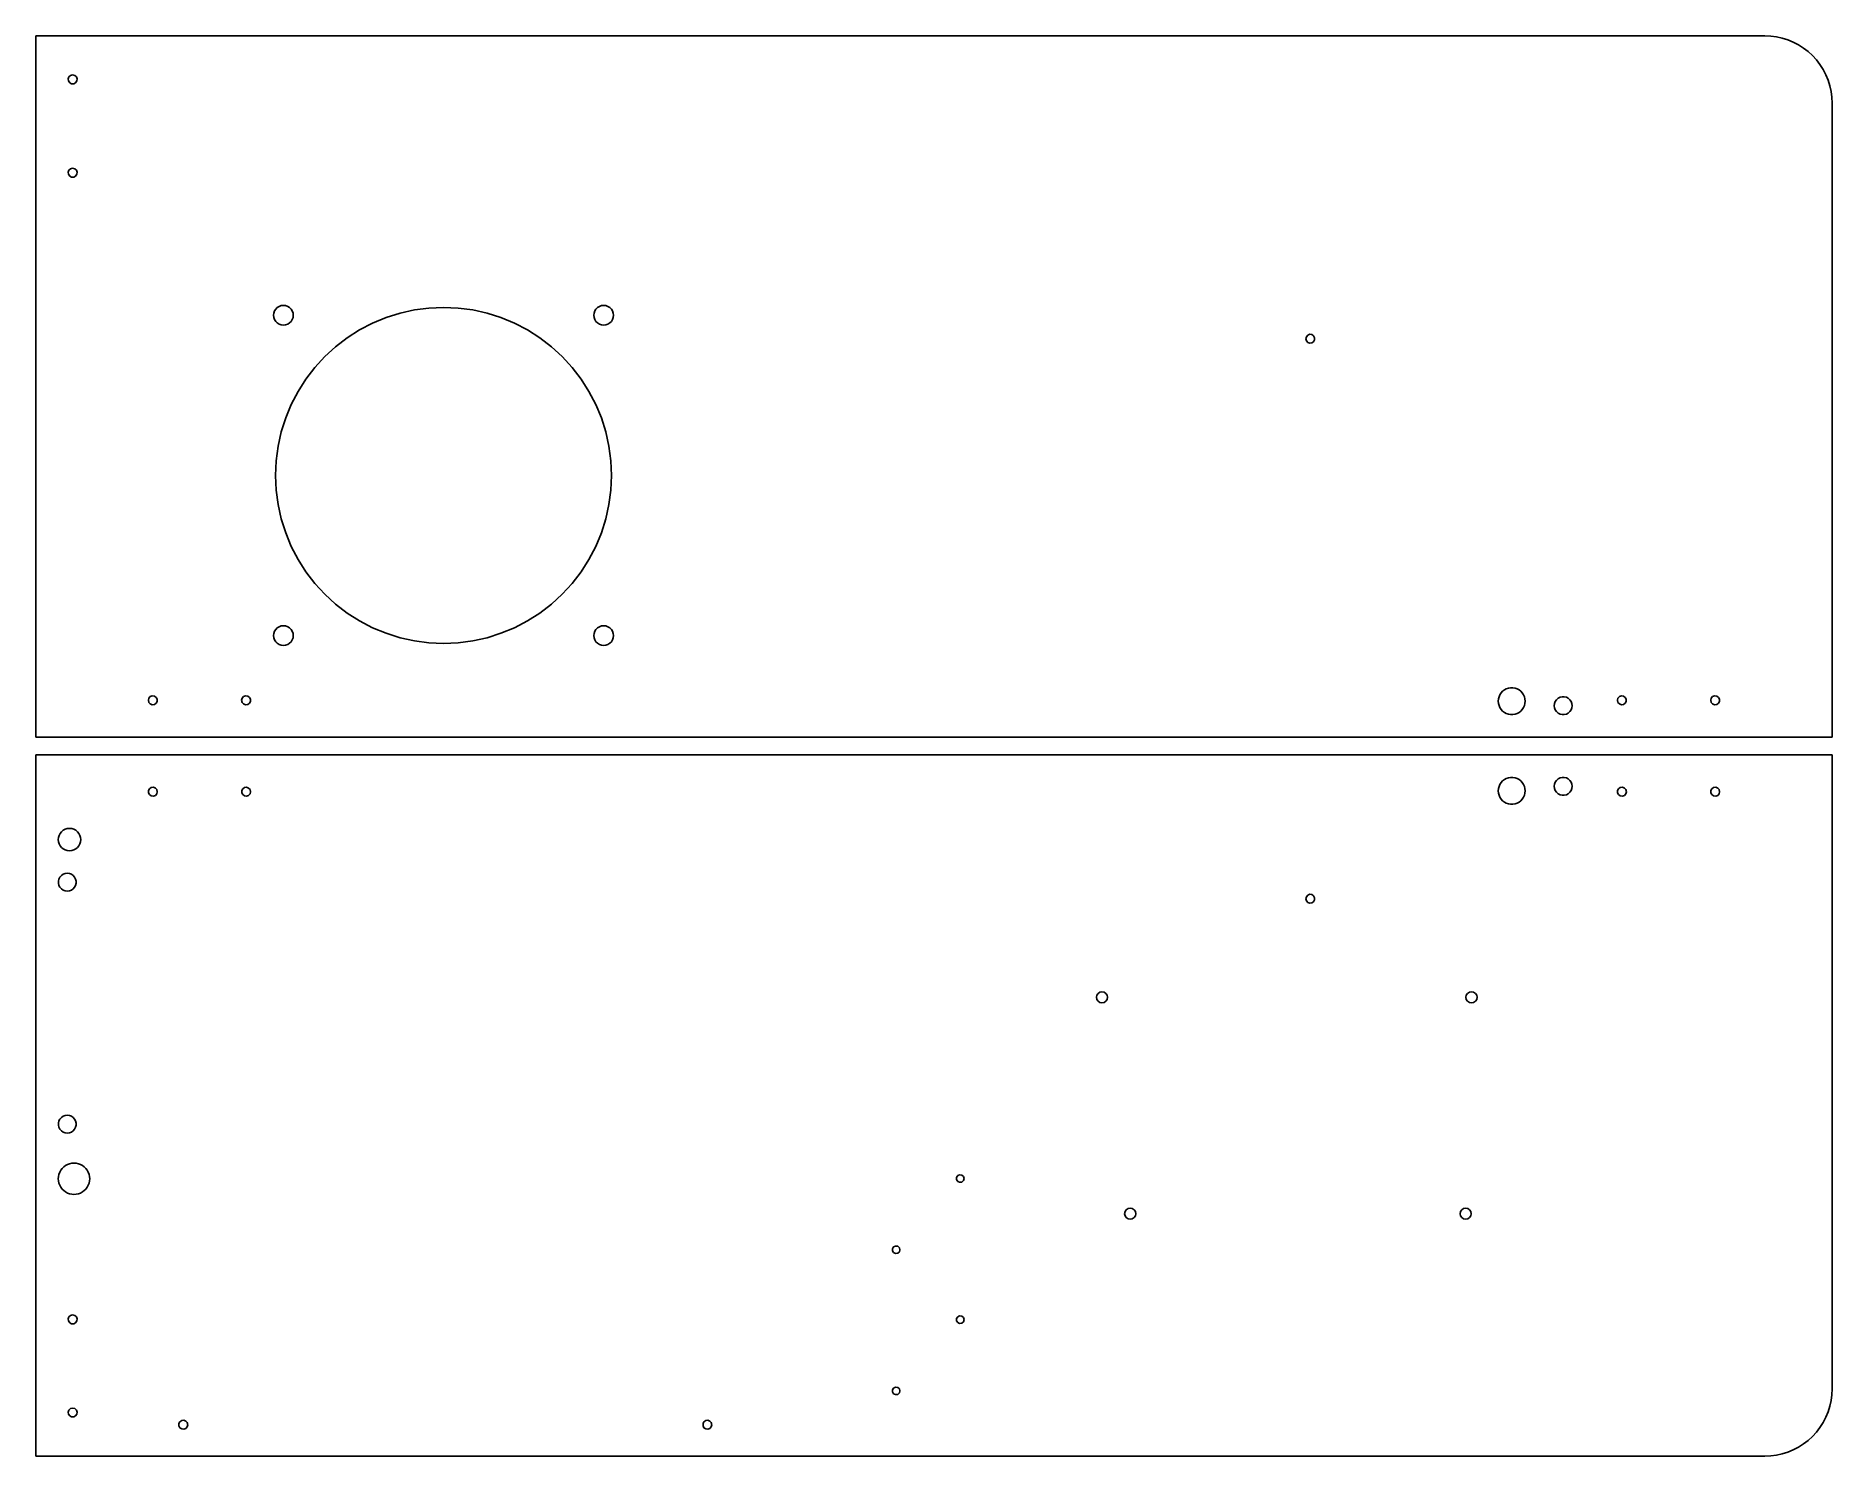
# Model space of a CAD drawing. Header units: metres. Extents: x 0 to 401, y -160 to 156.
import ezdxf

# ---------------------------------------------------------------- set-up
doc = ezdxf.new("R2010")
doc.units = ezdxf.units.M

msp = doc.modelspace()

# ---------------------------------------------------------------- linework, layer by layer
for p, q in [((386, 156.5), (0, 156.5)), ((0, 156.5), (0, 0)), ((387.307, 156.443), (386, 156.5)), ((388.605, 156.272), (387.307, 156.443)), ((389.882, 155.989), (388.605, 156.272)), ((391.13, 155.595), (389.882, 155.989)), ((392.339, 155.095), (391.13, 155.595)), ((393.5, 154.49), (392.339, 155.095)), ((394.604, 153.787), (393.5, 154.49)), ((395.642, 152.991), (394.604, 153.787)), ((396.607, 152.107), (395.642, 152.991)), ((397.491, 151.142), (396.607, 152.107)), ((398.287, 150.104), (397.491, 151.142)), ((398.99, 149), (398.287, 150.104)), ((399.595, 147.839), (398.99, 149)), ((7.20728, 146.921), (7.37701, 147.368)), ((7.26497, 146.445), (7.20728, 146.921)), ((7.53687, 146.051), (7.26497, 146.445)), ((7.37701, 147.368), (7.73528, 147.685)), ((7.96068, 145.829), (7.53687, 146.051)), ((7.73528, 147.685), (8.2, 147.8)), ((8.4393, 145.829), (7.96068, 145.829)), ((8.2, 147.8), (8.66472, 147.685)), ((8.86311, 146.051), (8.4393, 145.829)), ((8.66472, 147.685), (9.02298, 147.368)), ((9.13501, 146.445), (8.86311, 146.051)), ((9.02298, 147.368), (9.1927, 146.921)), ((9.1927, 146.921), (9.13501, 146.445)), ((400.095, 146.63), (399.595, 147.839)), ((400.489, 145.382), (400.095, 146.63)), ((400.772, 144.105), (400.489, 145.382)), ((400.943, 142.807), (400.772, 144.105)), ((401, 141.5), (400.943, 142.807)), ((401, 0), (401, 141.5)), ((7.20728, 126.101), (7.37701, 126.548)), ((7.26497, 125.625), (7.20728, 126.101)), ((7.53687, 125.231), (7.26497, 125.625)), ((7.37701, 126.548), (7.73528, 126.865)), ((7.96068, 125.009), (7.53687, 125.231)), ((7.73528, 126.865), (8.2, 126.98)), ((8.4393, 125.009), (7.96068, 125.009)), ((8.2, 126.98), (8.66472, 126.865)), ((8.86311, 125.231), (8.4393, 125.009)), ((8.66472, 126.865), (9.02298, 126.548)), ((9.13501, 125.625), (8.86311, 125.231)), ((9.02298, 126.548), (9.1927, 126.101)), ((9.1927, 126.101), (9.13501, 125.625)), ((54.2954, 96.1321), (54.7605, 96.2948)), ((54.7605, 96.2948), (55.25, 96.35)), ((55.25, 96.35), (55.7395, 96.2948)), ((55.7395, 96.2948), (56.2045, 96.1321)), ((125.795, 96.1321), (126.26, 96.2948)), ((126.26, 96.2948), (126.75, 96.35)), ((126.75, 96.35), (127.24, 96.2948)), ((127.24, 96.2948), (127.705, 96.1321)), ((53.05, 94.15), (53.1051, 94.6395)), ((53.1051, 93.6604), (53.05, 94.15)), ((53.1051, 94.6395), (53.2679, 95.1045)), ((53.2679, 93.1954), (53.1051, 93.6604)), ((53.2679, 95.1045), (53.53, 95.5217)), ((53.53, 92.7783), (53.2679, 93.1954)), ((53.53, 95.5217), (53.8783, 95.87)), ((53.8783, 92.43), (53.53, 92.7783)), ((53.8783, 95.87), (54.2954, 96.1321)), ((54.2954, 92.1679), (53.8783, 92.43)), ((56.2045, 96.1321), (56.6217, 95.87)), ((56.6217, 92.43), (56.2045, 92.1679)), ((56.6217, 95.87), (56.97, 95.5217)), ((56.97, 92.7783), (56.6217, 92.43)), ((56.97, 95.5217), (57.2321, 95.1045)), ((57.2321, 93.1954), (56.97, 92.7783)), ((57.2321, 95.1045), (57.3948, 94.6395)), ((57.3948, 93.6604), (57.2321, 93.1954)), ((57.3948, 94.6395), (57.45, 94.15)), ((57.45, 94.15), (57.3948, 93.6604)), ((72.25, 90.8759), (75.1518, 92.3865)), ((75.1518, 92.3865), (78.1742, 93.6385)), ((78.1742, 93.6385), (81.2943, 94.6222)), ((81.2943, 94.6222), (84.4882, 95.3303)), ((84.4882, 95.3303), (87.7317, 95.7573)), ((87.7317, 95.7573), (91, 95.9)), ((91, 95.9), (94.2683, 95.7573)), ((94.2683, 95.7573), (97.5118, 95.3303)), ((97.5118, 95.3303), (100.706, 94.6222)), ((100.706, 94.6222), (103.826, 93.6385)), ((103.826, 93.6385), (106.848, 92.3865)), ((106.848, 92.3865), (109.75, 90.8759)), ((124.55, 94.15), (124.605, 94.6395)), ((124.605, 93.6604), (124.55, 94.15)), ((124.605, 94.6395), (124.768, 95.1045)), ((124.768, 93.1954), (124.605, 93.6604)), ((124.768, 95.1045), (125.03, 95.5217)), ((125.03, 92.7783), (124.768, 93.1954)), ((125.03, 95.5217), (125.378, 95.87)), ((125.378, 92.43), (125.03, 92.7783)), ((125.378, 95.87), (125.795, 96.1321)), ((125.795, 92.1679), (125.378, 92.43)), ((127.705, 96.1321), (128.122, 95.87)), ((128.122, 92.43), (127.705, 92.1679)), ((128.122, 95.87), (128.47, 95.5217)), ((128.47, 92.7783), (128.122, 92.43)), ((128.47, 95.5217), (128.732, 95.1045)), ((128.732, 93.1954), (128.47, 92.7783)), ((128.732, 95.1045), (128.895, 94.6395)), ((128.895, 93.6604), (128.732, 93.1954)), ((128.895, 94.6395), (128.95, 94.15)), ((128.95, 94.15), (128.895, 93.6604)), ((54.7605, 92.0052), (54.2954, 92.1679)), ((55.25, 91.95), (54.7605, 92.0052)), ((55.7395, 92.0052), (55.25, 91.95)), ((56.2045, 92.1679), (55.7395, 92.0052)), ((66.8955, 87.1267), (69.4909, 89.1182)), ((69.4909, 89.1182), (72.25, 90.8759)), ((109.75, 90.8759), (112.509, 89.1182)), ((112.509, 89.1182), (115.105, 87.1267)), ((126.26, 92.0052), (125.795, 92.1679)), ((126.75, 91.95), (126.26, 92.0052)), ((127.24, 92.0052), (126.75, 91.95)), ((127.705, 92.1679), (127.24, 92.0052)), ((283.512, 88.9), (283.626, 89.3647)), ((283.626, 88.4353), (283.512, 88.9)), ((283.626, 89.3647), (283.944, 89.723)), ((283.944, 88.077), (283.626, 88.4353)), ((283.944, 89.723), (284.391, 89.8927)), ((284.391, 89.8927), (284.866, 89.835)), ((284.866, 89.835), (285.26, 89.5631)), ((285.26, 88.2369), (284.866, 87.965)), ((285.26, 89.5631), (285.483, 89.1393)), ((285.483, 88.6607), (285.26, 88.2369)), ((285.483, 89.1393), (285.483, 88.6607)), ((62.2733, 82.5045), (64.4835, 84.9165)), ((64.4835, 84.9165), (66.8955, 87.1267)), ((115.105, 87.1267), (117.516, 84.9165)), ((117.516, 84.9165), (119.727, 82.5045)), ((284.391, 87.9073), (283.944, 88.077)), ((284.866, 87.965), (284.391, 87.9073)), ((60.2818, 79.9091), (62.2733, 82.5045)), ((119.727, 82.5045), (121.718, 79.9091)), ((57.0134, 74.2482), (58.524, 77.15)), ((58.524, 77.15), (60.2818, 79.9091)), ((121.718, 79.9091), (123.476, 77.15)), ((123.476, 77.15), (124.987, 74.2482)), ((55.7615, 71.2258), (57.0134, 74.2482)), ((124.987, 74.2482), (126.238, 71.2258)), ((54.7778, 68.1057), (55.7615, 71.2258)), ((126.238, 71.2258), (127.222, 68.1057)), ((53.6427, 61.6683), (54.0697, 64.9118)), ((54.0697, 64.9118), (54.7778, 68.1057)), ((127.222, 68.1057), (127.93, 64.9118)), ((127.93, 64.9118), (128.357, 61.6683)), ((53.5, 58.4), (53.6427, 61.6683)), ((128.357, 61.6683), (128.5, 58.4)), ((53.6427, 55.1317), (53.5, 58.4)), ((128.5, 58.4), (128.357, 55.1317)), ((54.0697, 51.8882), (53.6427, 55.1317)), ((128.357, 55.1317), (127.93, 51.8882)), ((54.7778, 48.6943), (54.0697, 51.8882)), ((55.7615, 45.5742), (54.7778, 48.6943)), ((127.222, 48.6943), (126.238, 45.5742)), ((127.93, 51.8882), (127.222, 48.6943)), ((57.0134, 42.5518), (55.7615, 45.5742)), ((126.238, 45.5742), (124.987, 42.5518)), ((58.524, 39.65), (57.0134, 42.5518)), ((124.987, 42.5518), (123.476, 39.65)), ((60.2818, 36.8909), (58.524, 39.65)), ((62.2733, 34.2955), (60.2818, 36.8909)), ((121.718, 36.8909), (119.727, 34.2955)), ((123.476, 39.65), (121.718, 36.8909)), ((64.4835, 31.8835), (62.2733, 34.2955)), ((119.727, 34.2955), (117.516, 31.8835)), ((66.8955, 29.6733), (64.4835, 31.8835)), ((69.4909, 27.6818), (66.8955, 29.6733)), ((115.105, 29.6733), (112.509, 27.6818)), ((117.516, 31.8835), (115.105, 29.6733)), ((53.53, 24.0217), (53.8783, 24.37)), ((53.8783, 24.37), (54.2954, 24.6321)), ((54.2954, 24.6321), (54.7605, 24.7948)), ((54.7605, 24.7948), (55.25, 24.85)), ((55.25, 24.85), (55.7395, 24.7948)), ((55.7395, 24.7948), (56.2045, 24.6321)), ((56.2045, 24.6321), (56.6217, 24.37)), ((56.6217, 24.37), (56.97, 24.0217)), ((72.25, 25.924), (69.4909, 27.6818)), ((75.1518, 24.4135), (72.25, 25.924)), ((78.1742, 23.1615), (75.1518, 24.4135)), ((106.848, 24.4135), (103.826, 23.1615)), ((109.75, 25.924), (106.848, 24.4135)), ((112.509, 27.6818), (109.75, 25.924)), ((125.03, 24.0217), (125.378, 24.37)), ((125.378, 24.37), (125.795, 24.6321)), ((125.795, 24.6321), (126.26, 24.7948)), ((126.26, 24.7948), (126.75, 24.85)), ((126.75, 24.85), (127.24, 24.7948)), ((127.24, 24.7948), (127.705, 24.6321)), ((127.705, 24.6321), (128.122, 24.37)), ((128.122, 24.37), (128.47, 24.0217)), ((53.05, 22.65), (53.1051, 23.1395)), ((53.1051, 22.1604), (53.05, 22.65)), ((53.1051, 23.1395), (53.2679, 23.6045)), ((53.2679, 21.6954), (53.1051, 22.1604)), ((53.2679, 23.6045), (53.53, 24.0217)), ((53.53, 21.2783), (53.2679, 21.6954)), ((53.8783, 20.93), (53.53, 21.2783)), ((54.2954, 20.6679), (53.8783, 20.93)), ((54.7605, 20.5052), (54.2954, 20.6679)), ((55.25, 20.45), (54.7605, 20.5052)), ((55.7395, 20.5052), (55.25, 20.45)), ((56.2045, 20.6679), (55.7395, 20.5052)), ((56.6217, 20.93), (56.2045, 20.6679)), ((56.97, 21.2783), (56.6217, 20.93)), ((56.97, 24.0217), (57.2321, 23.6045)), ((57.2321, 21.6954), (56.97, 21.2783)), ((57.2321, 23.6045), (57.3948, 23.1395)), ((57.3948, 22.1604), (57.2321, 21.6954)), ((57.3948, 23.1395), (57.45, 22.65)), ((57.45, 22.65), (57.3948, 22.1604)), ((81.2943, 22.1778), (78.1742, 23.1615)), ((84.4882, 21.4697), (81.2943, 22.1778)), ((87.7317, 21.0427), (84.4882, 21.4697)), ((91, 20.9), (87.7317, 21.0427)), ((94.2683, 21.0427), (91, 20.9)), ((97.5118, 21.4697), (94.2683, 21.0427)), ((100.706, 22.1778), (97.5118, 21.4697)), ((103.826, 23.1615), (100.706, 22.1778)), ((124.55, 22.65), (124.605, 23.1395)), ((124.605, 22.1604), (124.55, 22.65)), ((124.605, 23.1395), (124.768, 23.6045)), ((124.768, 21.6954), (124.605, 22.1604)), ((124.768, 23.6045), (125.03, 24.0217)), ((125.03, 21.2783), (124.768, 21.6954)), ((125.378, 20.93), (125.03, 21.2783)), ((125.795, 20.6679), (125.378, 20.93)), ((126.26, 20.5052), (125.795, 20.6679)), ((126.75, 20.45), (126.26, 20.5052)), ((127.24, 20.5052), (126.75, 20.45)), ((127.705, 20.6679), (127.24, 20.5052)), ((128.122, 20.93), (127.705, 20.6679)), ((128.47, 21.2783), (128.122, 20.93)), ((128.47, 24.0217), (128.732, 23.6045)), ((128.732, 21.6954), (128.47, 21.2783)), ((128.732, 23.6045), (128.895, 23.1395)), ((128.895, 22.1604), (128.732, 21.6954)), ((128.895, 23.1395), (128.95, 22.65)), ((128.95, 22.65), (128.895, 22.1604)), ((25.1, 8.2), (25.2145, 8.66472)), ((25.2145, 7.73528), (25.1, 8.2)), ((25.2145, 8.66472), (25.5319, 9.02298)), ((25.5319, 9.02298), (25.9795, 9.1927)), ((25.9795, 9.1927), (26.4546, 9.13501)), ((26.4546, 9.13501), (26.8485, 8.86311)), ((26.8485, 8.86311), (27.0709, 8.4393)), ((27.0709, 8.4393), (27.0709, 7.96068)), ((45.92, 8.2), (46.0345, 8.66472)), ((46.0345, 7.73528), (45.92, 8.2)), ((46.0345, 8.66472), (46.3519, 9.02298)), ((46.3519, 9.02298), (46.7995, 9.1927)), ((46.7995, 9.1927), (47.2746, 9.13501)), ((47.2746, 9.13501), (47.6685, 8.86311)), ((47.6685, 8.86311), (47.8909, 8.4393)), ((47.8909, 8.4393), (47.8909, 7.96068)), ((326.48, 8), (326.521, 8.49377)), ((326.521, 8.49377), (326.643, 8.97409)), ((326.643, 8.97409), (326.842, 9.42784)), ((326.842, 9.42784), (327.113, 9.84264)), ((327.113, 9.84264), (327.448, 10.2072)), ((327.448, 10.2072), (327.839, 10.5115)), ((327.839, 10.5115), (328.275, 10.7473)), ((328.275, 10.7473), (328.744, 10.9082)), ((328.744, 10.9082), (329.232, 10.9897)), ((329.232, 10.9897), (329.728, 10.9897)), ((329.728, 10.9897), (330.216, 10.9082)), ((330.216, 10.9082), (330.685, 10.7473)), ((330.685, 10.7473), (331.121, 10.5115)), ((331.121, 10.5115), (331.512, 10.2072)), ((331.512, 10.2072), (331.847, 9.84264)), ((331.847, 9.84264), (332.118, 9.42784)), ((332.118, 9.42784), (332.317, 8.97409)), ((332.317, 8.97409), (332.439, 8.49377)), ((332.439, 8.49377), (332.48, 8)), ((339.209, 7.92944), (339.483, 8.32623)), ((339.483, 8.32623), (339.844, 8.64597)), ((339.844, 8.64597), (340.271, 8.87003)), ((340.271, 8.87003), (340.739, 8.98541)), ((340.739, 8.98541), (341.221, 8.98541)), ((341.221, 8.98541), (341.689, 8.87003)), ((341.689, 8.87003), (342.116, 8.64597)), ((342.116, 8.64597), (342.477, 8.32623)), ((342.477, 8.32623), (342.751, 7.92944)), ((353.08, 8.2), (353.195, 8.66472)), ((353.195, 7.73528), (353.08, 8.2)), ((353.195, 8.66472), (353.512, 9.02298)), ((353.512, 9.02298), (353.959, 9.1927)), ((353.959, 9.1927), (354.435, 9.13501)), ((354.435, 9.13501), (354.829, 8.86311)), ((354.829, 8.86311), (355.051, 8.4393)), ((355.051, 8.4393), (355.051, 7.96068)), ((373.9, 8.2), (374.015, 8.66472)), ((374.015, 7.73528), (373.9, 8.2)), ((374.015, 8.66472), (374.332, 9.02298)), ((374.332, 9.02298), (374.779, 9.1927)), ((374.779, 9.1927), (375.255, 9.13501)), ((375.255, 9.13501), (375.648, 8.86311)), ((375.648, 8.86311), (375.871, 8.4393)), ((375.871, 8.4393), (375.871, 7.96068)), ((25.5319, 7.37701), (25.2145, 7.73528)), ((25.9795, 7.20729), (25.5319, 7.37701)), ((26.4546, 7.26497), (25.9795, 7.20729)), ((26.8485, 7.53687), (26.4546, 7.26497)), ((27.0709, 7.96068), (26.8485, 7.53687)), ((46.3519, 7.37701), (46.0345, 7.73528)), ((46.7995, 7.20728), (46.3519, 7.37701)), ((47.2746, 7.26497), (46.7995, 7.20728)), ((47.6685, 7.53687), (47.2746, 7.26497)), ((47.8909, 7.96068), (47.6685, 7.53687)), ((326.521, 7.50621), (326.48, 8)), ((326.643, 7.02589), (326.521, 7.50621)), ((326.842, 6.57214), (326.643, 7.02589)), ((327.113, 6.15735), (326.842, 6.57214)), ((327.448, 5.79282), (327.113, 6.15735)), ((327.839, 5.48849), (327.448, 5.79282)), ((328.275, 5.25267), (327.839, 5.48849)), ((328.744, 5.0918), (328.275, 5.25267)), ((329.232, 5.01024), (328.744, 5.0918)), ((329.728, 5.01024), (329.232, 5.01024)), ((330.216, 5.0918), (329.728, 5.01024)), ((330.685, 5.25267), (330.216, 5.0918)), ((331.121, 5.48849), (330.685, 5.25267)), ((331.512, 5.79282), (331.121, 5.48849)), ((331.847, 6.15735), (331.512, 5.79282)), ((332.118, 6.57214), (331.847, 6.15735)), ((332.317, 7.02589), (332.118, 6.57214)), ((332.439, 7.50621), (332.317, 7.02589)), ((332.48, 8), (332.439, 7.50621)), ((338.98, 7), (339.038, 7.47862)), ((339.038, 6.52136), (338.98, 7)), ((339.038, 7.47862), (339.209, 7.92944)), ((339.209, 6.07054), (339.038, 6.52136)), ((339.483, 5.67375), (339.209, 6.07054)), ((339.844, 5.35402), (339.483, 5.67375)), ((340.271, 5.12996), (339.844, 5.35402)), ((340.739, 5.01457), (340.271, 5.12996)), ((341.221, 5.01457), (340.739, 5.01457)), ((341.689, 5.12996), (341.221, 5.01457)), ((342.116, 5.35402), (341.689, 5.12996)), ((342.477, 5.67375), (342.116, 5.35402)), ((342.751, 6.07054), (342.477, 5.67375)), ((342.751, 7.92944), (342.922, 7.47862)), ((342.922, 6.52136), (342.751, 6.07054)), ((342.922, 7.47862), (342.98, 6.99998)), ((342.98, 6.99998), (342.922, 6.52136)), ((353.512, 7.37701), (353.195, 7.73528)), ((353.959, 7.20729), (353.512, 7.37701)), ((354.435, 7.26497), (353.959, 7.20729)), ((354.829, 7.53687), (354.435, 7.26497)), ((355.051, 7.96068), (354.829, 7.53687)), ((374.332, 7.37701), (374.015, 7.73528)), ((374.779, 7.20728), (374.332, 7.37701)), ((375.255, 7.26497), (374.779, 7.20728)), ((375.648, 7.53687), (375.255, 7.26497)), ((375.871, 7.96068), (375.648, 7.53687)), ((0, 0), (401, 0)), ((401, -4), (0, -4)), ((0, -4), (0, -160.5)), ((401, -145.5), (401, -4)), ((25.129, -11.9607), (25.3515, -11.5369)), ((25.129, -12.4393), (25.129, -11.9607)), ((25.3515, -11.5369), (25.7454, -11.265)), ((25.7454, -11.265), (26.2205, -11.2073)), ((26.2205, -11.2073), (26.6681, -11.377)), ((26.6681, -11.377), (26.9854, -11.7353)), ((26.9854, -11.7353), (27.1, -12.2)), ((45.9491, -11.9607), (46.1715, -11.5369)), ((45.9491, -12.4393), (45.9491, -11.9607)), ((46.1715, -11.5369), (46.5654, -11.265)), ((46.5654, -11.265), (47.0405, -11.2073)), ((47.0405, -11.2073), (47.4881, -11.377)), ((47.4881, -11.377), (47.8055, -11.7353)), ((47.8055, -11.7353), (47.92, -12.2)), ((326.48, -12), (326.521, -11.5062)), ((326.521, -12.4938), (326.48, -12)), ((326.521, -11.5062), (326.643, -11.0259)), ((326.643, -11.0259), (326.842, -10.5721)), ((326.842, -10.5721), (327.113, -10.1573)), ((327.113, -10.1573), (327.448, -9.79282)), ((327.448, -9.79282), (327.839, -9.48849)), ((327.839, -9.48849), (328.275, -9.25267)), ((328.275, -9.25267), (328.744, -9.0918)), ((328.744, -9.0918), (329.232, -9.01024)), ((329.232, -9.01024), (329.728, -9.01024)), ((329.728, -9.01024), (330.216, -9.0918)), ((330.216, -9.0918), (330.685, -9.25267)), ((330.685, -9.25267), (331.121, -9.48849)), ((331.121, -9.48849), (331.512, -9.79282)), ((331.512, -9.79282), (331.847, -10.1573)), ((331.847, -10.1573), (332.118, -10.5721)), ((332.118, -10.5721), (332.317, -11.0259)), ((332.317, -11.0259), (332.439, -11.5062)), ((332.439, -11.5062), (332.48, -12)), ((332.48, -12), (332.439, -12.4938)), ((338.98, -11), (339.038, -10.5214)), ((339.038, -11.4786), (338.98, -11)), ((339.038, -10.5214), (339.209, -10.0705)), ((339.209, -11.9294), (339.038, -11.4786)), ((339.209, -10.0705), (339.483, -9.67375)), ((339.483, -12.3262), (339.209, -11.9294)), ((339.483, -9.67375), (339.844, -9.35402)), ((339.844, -9.35402), (340.271, -9.12996)), ((340.271, -9.12996), (340.739, -9.01457)), ((340.739, -9.01457), (341.221, -9.01457)), ((341.221, -9.01457), (341.689, -9.12996)), ((341.689, -9.12996), (342.116, -9.35402)), ((342.116, -9.35402), (342.477, -9.67375)), ((342.477, -9.67375), (342.751, -10.0705)), ((342.751, -11.9294), (342.477, -12.3262)), ((342.751, -10.0705), (342.922, -10.5214)), ((342.922, -11.4786), (342.751, -11.9294)), ((342.922, -10.5214), (342.98, -11)), ((342.98, -11), (342.922, -11.4786)), ((353.109, -11.9607), (353.331, -11.5369)), ((353.109, -12.4393), (353.109, -11.9607)), ((353.331, -11.5369), (353.725, -11.265)), ((353.725, -11.265), (354.201, -11.2073)), ((354.201, -11.2073), (354.648, -11.377)), ((354.648, -11.377), (354.965, -11.7353)), ((354.965, -11.7353), (355.08, -12.2)), ((373.929, -11.9607), (374.151, -11.5369)), ((373.929, -12.4393), (373.929, -11.9607)), ((374.151, -11.5369), (374.545, -11.265)), ((374.545, -11.265), (375.021, -11.2073)), ((375.021, -11.2073), (375.468, -11.377)), ((375.468, -11.377), (375.785, -11.7353)), ((375.785, -11.7353), (375.9, -12.2)), ((25.3515, -12.8631), (25.129, -12.4393)), ((25.7454, -13.135), (25.3515, -12.8631)), ((26.2205, -13.1927), (25.7454, -13.135)), ((26.6681, -13.023), (26.2205, -13.1927)), ((26.9854, -12.6647), (26.6681, -13.023)), ((27.1, -12.2), (26.9854, -12.6647)), ((46.1715, -12.8631), (45.9491, -12.4393)), ((46.5654, -13.135), (46.1715, -12.8631)), ((47.0405, -13.1927), (46.5654, -13.135)), ((47.4881, -13.023), (47.0405, -13.1927)), ((47.8055, -12.6647), (47.4881, -13.023)), ((47.92, -12.2), (47.8055, -12.6647)), ((326.643, -12.9741), (326.521, -12.4938)), ((326.842, -13.4278), (326.643, -12.9741)), ((327.113, -13.8426), (326.842, -13.4278)), ((327.448, -14.2072), (327.113, -13.8426)), ((327.839, -14.5115), (327.448, -14.2072)), ((328.275, -14.7473), (327.839, -14.5115)), ((328.744, -14.9082), (328.275, -14.7473)), ((329.232, -14.9897), (328.744, -14.9082)), ((329.728, -14.9897), (329.232, -14.9897)), ((330.216, -14.9082), (329.728, -14.9897)), ((330.685, -14.7473), (330.216, -14.9082)), ((331.121, -14.5115), (330.685, -14.7473)), ((331.512, -14.2072), (331.121, -14.5115)), ((331.847, -13.8426), (331.512, -14.2072)), ((332.118, -13.4278), (331.847, -13.8426)), ((332.317, -12.9741), (332.118, -13.4278)), ((332.439, -12.4938), (332.317, -12.9741)), ((339.844, -12.646), (339.483, -12.3262)), ((340.271, -12.87), (339.844, -12.646)), ((340.739, -12.9854), (340.271, -12.87)), ((341.221, -12.9854), (340.739, -12.9854)), ((341.689, -12.87), (341.221, -12.9854)), ((342.116, -12.646), (341.689, -12.87)), ((342.477, -12.3262), (342.116, -12.646)), ((353.331, -12.8631), (353.109, -12.4393)), ((353.725, -13.135), (353.331, -12.8631)), ((354.201, -13.1927), (353.725, -13.135)), ((354.648, -13.023), (354.201, -13.1927)), ((354.965, -12.6647), (354.648, -13.023)), ((355.08, -12.2), (354.965, -12.6647)), ((374.151, -12.8631), (373.929, -12.4393)), ((374.545, -13.135), (374.151, -12.8631)), ((375.021, -13.1927), (374.545, -13.135)), ((375.468, -13.023), (375.021, -13.1927)), ((375.785, -12.6647), (375.468, -13.023)), ((375.9, -12.2), (375.785, -12.6647)), ((4.99998, -22.9), (5.04803, -22.4123)), ((5.04803, -23.3877), (4.99998, -22.9)), ((5.04803, -22.4123), (5.19029, -21.9433)), ((5.19029, -23.8567), (5.04803, -23.3877)), ((5.19029, -21.9433), (5.42133, -21.5111)), ((5.42133, -24.2889), (5.19029, -23.8567)), ((5.42133, -21.5111), (5.73222, -21.1322)), ((5.73222, -21.1322), (6.11107, -20.8213)), ((6.11107, -20.8213), (6.54329, -20.5903)), ((6.54329, -20.5903), (7.01227, -20.448)), ((7.01227, -20.448), (7.49998, -20.4)), ((7.49998, -20.4), (7.98772, -20.448)), ((7.98772, -20.448), (8.4567, -20.5903)), ((8.4567, -20.5903), (8.88892, -20.8213)), ((8.88892, -20.8213), (9.26776, -21.1322)), ((9.26776, -21.1322), (9.57866, -21.5111)), ((9.57866, -21.5111), (9.80969, -21.9433)), ((9.80969, -23.8567), (9.57866, -24.2889)), ((9.80969, -21.9433), (9.95195, -22.4123)), ((9.95195, -23.3877), (9.80969, -23.8567)), ((9.95195, -22.4123), (9.99998, -22.9)), ((9.99998, -22.9), (9.95195, -23.3877)), ((5.73222, -24.6678), (5.42133, -24.2889)), ((6.11107, -24.9787), (5.73222, -24.6678)), ((6.54329, -25.2097), (6.11107, -24.9787)), ((7.01227, -25.352), (6.54329, -25.2097)), ((7.49998, -25.4), (7.01227, -25.352)), ((7.98772, -25.352), (7.49998, -25.4)), ((8.4567, -25.2097), (7.98772, -25.352)), ((8.88892, -24.9787), (8.4567, -25.2097)), ((9.26776, -24.6678), (8.88892, -24.9787)), ((9.57866, -24.2889), (9.26776, -24.6678)), ((5.01457, -32.1589), (5.12996, -31.6908)), ((5.12996, -31.6908), (5.35402, -31.2639)), ((5.35402, -31.2639), (5.67375, -30.903)), ((5.67375, -30.903), (6.07054, -30.6291)), ((6.07054, -30.6291), (6.52136, -30.4581)), ((6.52136, -30.4581), (6.99998, -30.4)), ((6.99998, -30.4), (7.47862, -30.4581)), ((7.47862, -30.4581), (7.92944, -30.6291)), ((7.92944, -30.6291), (8.32623, -30.903)), ((8.32623, -30.903), (8.64597, -31.2639)), ((8.64597, -31.2639), (8.87003, -31.6908)), ((8.87003, -31.6908), (8.98541, -32.1589)), ((5.01457, -32.6411), (5.01457, -32.1589)), ((5.12996, -33.1092), (5.01457, -32.6411)), ((5.35402, -33.5361), (5.12996, -33.1092)), ((5.67375, -33.897), (5.35402, -33.5361)), ((6.07054, -34.1709), (5.67375, -33.897)), ((6.52136, -34.3419), (6.07054, -34.1709)), ((6.99998, -34.4), (6.52136, -34.3419)), ((7.47862, -34.3419), (6.99998, -34.4)), ((7.92944, -34.1709), (7.47862, -34.3419)), ((8.32623, -33.897), (7.92944, -34.1709)), ((8.64597, -33.5361), (8.32623, -33.897)), ((8.87003, -33.1092), (8.64597, -33.5361)), ((8.98541, -32.6411), (8.87003, -33.1092)), ((8.98541, -32.1589), (8.98541, -32.6411)), ((283.512, -36.1), (283.626, -35.6353)), ((283.626, -35.6353), (283.944, -35.277)), ((283.944, -35.277), (284.391, -35.1073)), ((284.391, -35.1073), (284.866, -35.165)), ((284.866, -35.165), (285.26, -35.4369)), ((285.26, -35.4369), (285.483, -35.8607)), ((285.483, -35.8607), (285.483, -36.3393)), ((283.626, -36.5647), (283.512, -36.1)), ((283.944, -36.923), (283.626, -36.5647)), ((284.391, -37.0927), (283.944, -36.923)), ((284.866, -37.035), (284.391, -37.0927)), ((285.26, -36.7631), (284.866, -37.035)), ((285.483, -36.3393), (285.26, -36.7631)), ((236.75, -58.1), (236.845, -57.6216)), ((236.845, -58.5783), (236.75, -58.1)), ((236.845, -57.6216), (237.116, -57.2161)), ((237.116, -58.9839), (236.845, -58.5783)), ((237.116, -57.2161), (237.522, -56.9451)), ((237.522, -59.2548), (237.116, -58.9839)), ((237.522, -56.9451), (238, -56.85)), ((238, -59.35), (237.522, -59.2548)), ((238, -56.85), (238.478, -56.9451)), ((238.478, -59.2548), (238, -59.35)), ((238.478, -56.9451), (238.884, -57.2161)), ((238.884, -58.9839), (238.478, -59.2548)), ((238.884, -57.2161), (239.155, -57.6216)), ((239.155, -58.5783), (238.884, -58.9839)), ((239.155, -57.6216), (239.25, -58.1)), ((239.25, -58.1), (239.155, -58.5783)), ((319.25, -58.1), (319.345, -57.6216)), ((319.345, -58.5783), (319.25, -58.1)), ((319.345, -57.6216), (319.616, -57.2161)), ((319.616, -58.9839), (319.345, -58.5783)), ((319.616, -57.2161), (320.022, -56.9451)), ((320.022, -59.2548), (319.616, -58.9839)), ((320.022, -56.9451), (320.5, -56.85)), ((320.5, -59.35), (320.022, -59.2548)), ((320.5, -56.85), (320.978, -56.9451)), ((320.978, -59.2548), (320.5, -59.35)), ((320.978, -56.9451), (321.384, -57.2161)), ((321.384, -58.9839), (320.978, -59.2548)), ((321.384, -57.2161), (321.655, -57.6216)), ((321.655, -58.5783), (321.384, -58.9839)), ((321.655, -57.6216), (321.75, -58.1)), ((321.75, -58.1), (321.655, -58.5783)), ((5.01457, -86.1589), (5.12996, -85.6908)), ((5.01457, -86.6411), (5.01457, -86.1589)), ((5.12996, -87.1092), (5.01457, -86.6411)), ((5.12996, -85.6908), (5.35402, -85.2639)), ((5.35402, -87.5361), (5.12996, -87.1092)), ((5.35402, -85.2639), (5.67375, -84.903)), ((5.67375, -87.897), (5.35402, -87.5361)), ((5.67375, -84.903), (6.07054, -84.6291)), ((6.07054, -88.1709), (5.67375, -87.897)), ((6.07054, -84.6291), (6.52136, -84.4581)), ((6.52136, -88.3419), (6.07054, -88.1709)), ((6.52136, -84.4581), (6.99998, -84.4)), ((6.99998, -84.4), (7.47862, -84.4581)), ((7.47862, -84.4581), (7.92944, -84.6291)), ((7.92944, -88.1709), (7.47862, -88.3419)), ((7.92944, -84.6291), (8.32623, -84.903)), ((8.32623, -87.897), (7.92944, -88.1709)), ((8.32623, -84.903), (8.64597, -85.2639)), ((8.64597, -87.5361), (8.32623, -87.897)), ((8.64597, -85.2639), (8.87003, -85.6908)), ((8.87003, -87.1092), (8.64597, -87.5361)), ((8.87003, -85.6908), (8.98541, -86.1589)), ((8.98541, -86.6411), (8.87003, -87.1092)), ((8.98541, -86.1589), (8.98541, -86.6411)), ((6.99998, -88.4), (6.52136, -88.3419)), ((7.47862, -88.3419), (6.99998, -88.4)), ((5.85487, -96.308), (6.20798, -95.9549)), ((6.20798, -95.9549), (6.60774, -95.6556)), ((6.60774, -95.6556), (7.04604, -95.4163)), ((7.04604, -95.4163), (7.51393, -95.2418)), ((7.51393, -95.2418), (8.00189, -95.1356)), ((8.00189, -95.1356), (8.49998, -95.1)), ((8.49998, -95.1), (8.99809, -95.1356)), ((8.99809, -95.1356), (9.48605, -95.2418)), ((9.48605, -95.2418), (9.95395, -95.4163)), ((9.95395, -95.4163), (10.3922, -95.6556)), ((10.3922, -95.6556), (10.792, -95.9549)), ((10.792, -95.9549), (11.1451, -96.308)), ((4.99998, -98.6), (5.03561, -98.1019)), ((5.03561, -99.0981), (4.99998, -98.6)), ((5.03561, -98.1019), (5.14177, -97.6139)), ((5.14177, -99.5861), (5.03561, -99.0981)), ((5.14177, -97.6139), (5.31628, -97.146)), ((5.31628, -100.054), (5.14177, -99.5861)), ((5.31628, -97.146), (5.5556, -96.7077)), ((5.5556, -100.492), (5.31628, -100.054)), ((5.5556, -96.7077), (5.85487, -96.308)), ((11.1451, -96.308), (11.4444, -96.7077)), ((11.4444, -96.7077), (11.6837, -97.146)), ((11.6837, -100.054), (11.4444, -100.492)), ((11.6837, -97.146), (11.8582, -97.6139)), ((11.8582, -99.5861), (11.6837, -100.054)), ((11.8582, -97.6139), (11.9644, -98.1019)), ((11.9644, -99.0981), (11.8582, -99.5861)), ((11.9644, -98.1019), (12, -98.6)), ((12, -98.6), (11.9644, -99.0981)), ((205.534, -98.3105), (205.793, -97.9076)), ((205.534, -98.7895), (205.534, -98.3105)), ((205.793, -99.1924), (205.534, -98.7895)), ((205.793, -97.9076), (206.229, -97.7086)), ((206.229, -99.3913), (205.793, -99.1924)), ((206.229, -97.7086), (206.703, -97.7768)), ((206.703, -99.3232), (206.229, -99.3913)), ((206.703, -97.7768), (207.065, -98.0905)), ((207.065, -99.0095), (206.703, -99.3232)), ((207.065, -98.0905), (207.2, -98.55)), ((207.2, -98.55), (207.065, -99.0095)), ((5.85487, -100.892), (5.5556, -100.492)), ((6.20798, -101.245), (5.85487, -100.892)), ((6.60774, -101.544), (6.20798, -101.245)), ((7.04604, -101.784), (6.60774, -101.544)), ((7.51393, -101.958), (7.04604, -101.784)), ((8.00189, -102.064), (7.51393, -101.958)), ((8.49998, -102.1), (8.00189, -102.064)), ((8.99809, -102.064), (8.49998, -102.1)), ((9.48605, -101.958), (8.99809, -102.064)), ((9.95395, -101.784), (9.48605, -101.958)), ((10.3922, -101.544), (9.95395, -101.784)), ((10.792, -101.245), (10.3922, -101.544)), ((11.1451, -100.892), (10.792, -101.245)), ((11.4444, -100.492), (11.1451, -100.892)), ((243.05, -106.4), (243.145, -105.922)), ((243.145, -106.878), (243.05, -106.4)), ((243.145, -105.922), (243.416, -105.516)), ((243.416, -107.284), (243.145, -106.878)), ((243.416, -105.516), (243.822, -105.245)), ((243.822, -107.555), (243.416, -107.284)), ((243.822, -105.245), (244.3, -105.15)), ((244.3, -107.65), (243.822, -107.555)), ((244.3, -105.15), (244.778, -105.245)), ((244.778, -107.555), (244.3, -107.65)), ((244.778, -105.245), (245.184, -105.516)), ((245.184, -107.284), (244.778, -107.555)), ((245.184, -105.516), (245.455, -105.922)), ((245.455, -106.878), (245.184, -107.284)), ((245.455, -105.922), (245.55, -106.4)), ((245.55, -106.4), (245.455, -106.878)), ((317.95, -106.4), (318.045, -105.922)), ((318.045, -106.878), (317.95, -106.4)), ((318.045, -105.922), (318.316, -105.516)), ((318.316, -107.284), (318.045, -106.878)), ((318.316, -105.516), (318.722, -105.245)), ((318.722, -107.555), (318.316, -107.284)), ((318.722, -105.245), (319.2, -105.15)), ((319.2, -107.65), (318.722, -107.555)), ((319.2, -105.15), (319.678, -105.245)), ((319.678, -107.555), (319.2, -107.65)), ((319.678, -105.245), (320.084, -105.516)), ((320.084, -107.284), (319.678, -107.555)), ((320.084, -105.516), (320.355, -105.922)), ((320.355, -106.878), (320.084, -107.284)), ((320.355, -105.922), (320.45, -106.4)), ((320.45, -106.4), (320.355, -106.878)), ((191.234, -114.211), (191.493, -113.808)), ((191.234, -114.689), (191.234, -114.211)), ((191.493, -115.092), (191.234, -114.689)), ((191.493, -113.808), (191.929, -113.609)), ((191.929, -115.291), (191.493, -115.092)), ((191.929, -113.609), (192.403, -113.677)), ((192.403, -115.223), (191.929, -115.291)), ((192.403, -113.677), (192.765, -113.99)), ((192.765, -114.91), (192.403, -115.223)), ((192.765, -113.99), (192.9, -114.45)), ((192.9, -114.45), (192.765, -114.91)), ((7.20729, -129.859), (7.37701, -129.412)), ((7.26497, -130.335), (7.20729, -129.859)), ((7.53687, -130.729), (7.26497, -130.335)), ((7.37701, -129.412), (7.73528, -129.095)), ((7.96068, -130.951), (7.53687, -130.729)), ((7.73528, -129.095), (8.2, -128.98)), ((8.4393, -130.951), (7.96068, -130.951)), ((8.2, -128.98), (8.66472, -129.095)), ((8.86311, -130.729), (8.4393, -130.951)), ((8.66472, -129.095), (9.02298, -129.412)), ((9.13501, -130.335), (8.86311, -130.729)), ((9.02298, -129.412), (9.1927, -129.859)), ((9.1927, -129.859), (9.13501, -130.335)), ((205.534, -129.811), (205.793, -129.408)), ((205.534, -130.289), (205.534, -129.811)), ((205.793, -130.692), (205.534, -130.289)), ((205.793, -129.408), (206.229, -129.209)), ((206.229, -130.891), (205.793, -130.692)), ((206.229, -129.209), (206.703, -129.277)), ((206.703, -130.823), (206.229, -130.891)), ((206.703, -129.277), (207.065, -129.59)), ((207.065, -130.51), (206.703, -130.823)), ((207.065, -129.59), (207.2, -130.05)), ((207.2, -130.05), (207.065, -130.51)), ((191.234, -145.711), (191.493, -145.308)), ((191.234, -146.189), (191.234, -145.711)), ((191.493, -146.592), (191.234, -146.189)), ((191.493, -145.308), (191.929, -145.109)), ((191.929, -146.791), (191.493, -146.592)), ((191.929, -145.109), (192.403, -145.177)), ((192.403, -146.723), (191.929, -146.791)), ((192.403, -145.177), (192.765, -145.49)), ((192.765, -146.41), (192.403, -146.723)), ((192.765, -145.49), (192.9, -145.95)), ((192.9, -145.95), (192.765, -146.41)), ((400.489, -149.382), (400.772, -148.105)), ((400.772, -148.105), (400.943, -146.807)), ((400.943, -146.807), (401, -145.5)), ((7.20729, -150.679), (7.37701, -150.232)), ((7.26497, -151.155), (7.20729, -150.679)), ((7.53687, -151.549), (7.26497, -151.155)), ((7.37701, -150.232), (7.73528, -149.915)), ((7.96068, -151.771), (7.53687, -151.549)), ((7.73528, -149.915), (8.2, -149.8)), ((8.4393, -151.771), (7.96068, -151.771)), ((8.2, -149.8), (8.66472, -149.915)), ((8.86311, -151.549), (8.4393, -151.771)), ((8.66472, -149.915), (9.02298, -150.232)), ((9.13501, -151.155), (8.86311, -151.549)), ((9.02298, -150.232), (9.1927, -150.679)), ((9.1927, -150.679), (9.13501, -151.155)), ((398.99, -153), (399.595, -151.839)), ((399.595, -151.839), (400.095, -150.63)), ((400.095, -150.63), (400.489, -149.382)), ((31.929, -153.261), (32.1515, -152.837)), ((31.929, -153.739), (31.929, -153.261)), ((32.1515, -154.163), (31.929, -153.739)), ((32.1515, -152.837), (32.5454, -152.565)), ((32.5454, -154.435), (32.1515, -154.163)), ((32.5454, -152.565), (33.0205, -152.507)), ((33.0205, -154.493), (32.5454, -154.435)), ((33.0205, -152.507), (33.4681, -152.677)), ((33.4681, -154.323), (33.0205, -154.493)), ((33.4681, -152.677), (33.7854, -153.035)), ((33.7854, -153.965), (33.4681, -154.323)), ((33.7854, -153.035), (33.9, -153.5)), ((33.9, -153.5), (33.7854, -153.965)), ((148.929, -153.261), (149.151, -152.837)), ((148.929, -153.739), (148.929, -153.261)), ((149.151, -154.163), (148.929, -153.739)), ((149.151, -152.837), (149.545, -152.565)), ((149.545, -154.435), (149.151, -154.163)), ((149.545, -152.565), (150.021, -152.507)), ((150.021, -154.493), (149.545, -154.435)), ((150.021, -152.507), (150.468, -152.677)), ((150.468, -154.323), (150.021, -154.493)), ((150.468, -152.677), (150.785, -153.035)), ((150.785, -153.965), (150.468, -154.323)), ((150.785, -153.035), (150.9, -153.5)), ((150.9, -153.5), (150.785, -153.965)), ((395.642, -156.991), (396.607, -156.107)), ((396.607, -156.107), (397.491, -155.142)), ((397.491, -155.142), (398.287, -154.104)), ((398.287, -154.104), (398.99, -153)), ((387.307, -160.443), (388.605, -160.272)), ((388.605, -160.272), (389.882, -159.989)), ((389.882, -159.989), (391.13, -159.595)), ((391.13, -159.595), (392.339, -159.095)), ((392.339, -159.095), (393.5, -158.49)), ((393.5, -158.49), (394.604, -157.787)), ((394.604, -157.787), (395.642, -156.991)), ((0, -160.5), (386, -160.5)), ((386, -160.5), (387.307, -160.443))]:
    msp.add_line(p, q)

doc.saveas('drawing.dxf')
